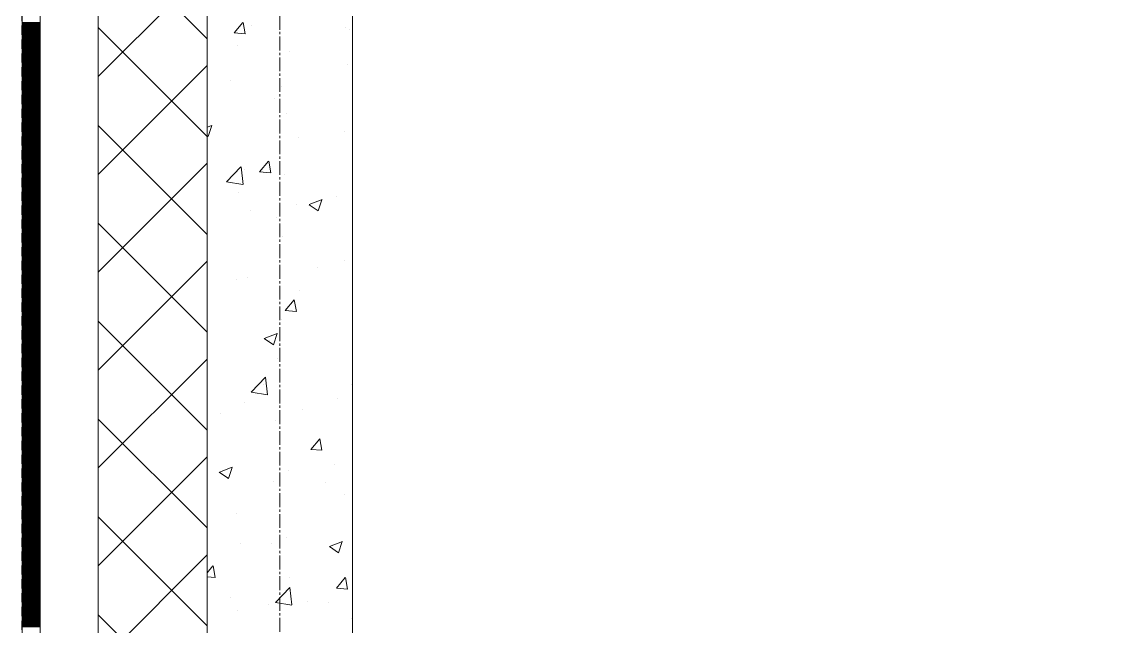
# Model space of a CAD drawing. Header units: millimetres. Extents: x 538266 to 1167394, y 114608 to 637157.
# Drawn here: x 828883 to 830399, y 187188 to 188021 of the extents above; entities that cross this region are included whole.
import ezdxf
from ezdxf.enums import TextEntityAlignment as Align

# ---------------------------------------------------------------- set-up
doc = ezdxf.new("R2010")
doc.units = ezdxf.units.MM
doc.linetypes.add('CENTER2', pattern=[28.575, 19.05, -3.175, 3.175, -3.175])
doc.linetypes.add('DASHED', pattern=[19.05, 12.7, -6.35])
doc.layers.get('Defpoints').update_dxf_attribs({"color": 140})
doc.layers.add('АР_Делит', color=120, linetype='Continuous', lineweight=0, plot=False)
for name, color, linetype, lineweight in [('АР_Стены ПЕНОблок', 52, 'Continuous', 20), ('АР_Тонкая', 254, 'Continuous', 5), ('АР_Утеплитель', 31, 'Continuous', 0), ('АР_Штриховка', 8, 'Continuous', 0)]:
    doc.layers.add(name, color=color, linetype=linetype, lineweight=lineweight)
doc.layers.add('РД_Оси_100', color=7, linetype='Continuous', lineweight=0, true_color=0x525252)
doc.styles.add('style1', font='ARIALN.TTF')

# ---------------------------------------------------------------- blocks, each defined once
blk = doc.blocks.new('2_этаж')
at = {"layer": 'АР_Стены ПЕНОблок', "color": 18, "linetype": 'Continuous', "lineweight": 20, "true_color": 0x000000}
for p, q in [((672773.6, 213213.2), (672773.6, 137013.2)), ((672973.6, 137013.2), (672973.6, 213213.2))]:
    blk.add_line(p, q, dxfattribs=at)
at = {"layer": 'АР_Тонкая', "color": 18, "linetype": 'Continuous', "lineweight": 5, "true_color": 0x000000}
for p, q in [((672518.6, 213213.2), (672518.6, 137013.2)), ((672543.6, 213213.2), (672543.6, 137013.2)), ((672543.6, 137013.2), (672543.6, 213213.2)), ((672623.6, 137013.2), (672623.6, 213213.2))]:
    blk.add_line(p, q, dxfattribs=at)
at = {"layer": 'АР_Утеплитель', "color": 18, "linetype": 'Continuous', "lineweight": 0, "true_color": 0x000000}
for p, q in [((672623.6, 213213.2), (672623.6, 137013.2)), ((672773.6, 137013.2), (672773.6, 213213.2))]:
    blk.add_line(p, q, dxfattribs=at)
at = {"layer": 'АР_Штриховка', "color": 18, "linetype": 'Continuous', "lineweight": 0, "true_color": 0x000000}
for p, q in [((672773.6, 187997.6), (672623.6, 188147.6)), ((672623.6, 187945.5), (672773.6, 188095.5)), ((672518.6, 188020), (672543.6, 188020)), ((672518.6, 188019), (672543.6, 188019)), ((672518.6, 188018), (672543.6, 188018)), ((672518.6, 188017), (672543.6, 188017)), ((672518.6, 188016), (672543.6, 188016)), ((672810.5, 188005.5), (672822.7, 188020.1)), ((672825.9, 188004.2), (672823, 188020.1)), ((672834.1, 188016.1), (672834.1, 188016.1)), ((672518.6, 188015), (672543.6, 188015)), ((672518.6, 188014), (672543.6, 188014)), ((672518.6, 188013), (672543.6, 188013)), ((672518.6, 188012), (672543.6, 188012)), ((672518.6, 188011), (672543.6, 188011)), ((672518.6, 188010), (672543.6, 188010)), ((672518.6, 188009), (672543.6, 188009)), ((672518.6, 188008), (672543.6, 188008)), ((672518.6, 188007), (672543.6, 188007)), ((672518.6, 188006), (672543.6, 188006)), ((672518.6, 188005), (672543.6, 188005)), ((672518.6, 188004), (672543.6, 188004)), ((672518.6, 188003), (672543.6, 188003)), ((672518.6, 188002), (672543.6, 188002)), ((672518.6, 188001), (672543.6, 188001)), ((672773.6, 187862.9), (672623.6, 188012.9)), ((672810.5, 188005.5), (672825.7, 188004.1)), ((672963.4, 188013.4), (672963.4, 188013.4)), ((672969.6, 188010.4), (672969.6, 188010.4)), ((672518.6, 188000), (672543.6, 188000)), ((672518.6, 187999), (672543.6, 187999)), ((672518.6, 187998), (672543.6, 187998)), ((672518.6, 187997), (672543.6, 187997)), ((672518.6, 187996), (672543.6, 187996)), ((672518.6, 187995), (672543.6, 187995)), ((672518.6, 187994), (672543.6, 187994)), ((672518.6, 187993), (672543.6, 187993)), ((672518.6, 187992), (672543.6, 187992)), ((672518.6, 187991), (672543.6, 187991)), ((672518.6, 187990), (672543.6, 187990)), ((672518.6, 187989), (672543.6, 187989)), ((672518.6, 187988), (672543.6, 187988)), ((672518.6, 187987), (672543.6, 187987)), ((672518.6, 187986), (672543.6, 187986)), ((672815.3, 187987.9), (672815.3, 187987.9)), ((672518.6, 187985), (672543.6, 187985)), ((672518.6, 187984), (672543.6, 187984)), ((672518.6, 187983), (672543.6, 187983)), ((672518.6, 187982), (672543.6, 187982)), ((672518.6, 187981), (672543.6, 187981)), ((672518.6, 187980), (672543.6, 187980)), ((672518.6, 187979), (672543.6, 187979)), ((672518.6, 187978), (672543.6, 187978)), ((672518.6, 187977), (672543.6, 187977)), ((672518.6, 187976), (672543.6, 187976)), ((672518.6, 187975), (672543.6, 187975)), ((672518.6, 187974), (672543.6, 187974)), ((672518.6, 187973), (672543.6, 187973)), ((672518.6, 187972), (672543.6, 187972)), ((672518.6, 187971), (672543.6, 187971)), ((672886.4, 187979.7), (672886.4, 187979.7)), ((672518.6, 187970), (672543.6, 187970)), ((672518.6, 187969), (672543.6, 187969)), ((672518.6, 187968), (672543.6, 187968)), ((672518.6, 187967), (672543.6, 187967)), ((672518.6, 187966), (672543.6, 187966)), ((672518.6, 187965), (672543.6, 187965)), ((672518.6, 187964), (672543.6, 187964)), ((672518.6, 187963), (672543.6, 187963)), ((672518.6, 187962), (672543.6, 187962)), ((672518.6, 187961), (672543.6, 187961)), ((672518.6, 187960), (672543.6, 187960)), ((672518.6, 187959), (672543.6, 187959)), ((672518.6, 187958), (672543.6, 187958)), ((672518.6, 187957), (672543.6, 187957)), ((672518.6, 187956), (672543.6, 187956)), ((672623.6, 187810.8), (672773.6, 187960.8)), ((672966.4, 187961.7), (672966.4, 187961.7)), ((672518.6, 187955), (672543.6, 187955)), ((672518.6, 187954), (672543.6, 187954)), ((672518.6, 187953), (672543.6, 187953)), ((672518.6, 187952), (672543.6, 187952)), ((672518.6, 187951), (672543.6, 187951)), ((672518.6, 187950), (672543.6, 187950)), ((672518.6, 187949), (672543.6, 187949)), ((672518.6, 187948), (672543.6, 187948)), ((672518.6, 187947), (672543.6, 187947)), ((672518.6, 187946), (672543.6, 187946)), ((672518.6, 187945), (672543.6, 187945)), ((672518.6, 187944), (672543.6, 187944)), ((672518.6, 187943), (672543.6, 187943)), ((672518.6, 187942), (672543.6, 187942)), ((672518.6, 187941), (672543.6, 187941)), ((672518.6, 187940), (672543.6, 187940)), ((672805.9, 187940.6), (672805.9, 187940.6)), ((672518.6, 187939), (672543.6, 187939)), ((672518.6, 187938), (672543.6, 187938)), ((672518.6, 187937), (672543.6, 187937)), ((672518.6, 187936), (672543.6, 187936)), ((672518.6, 187935), (672543.6, 187935)), ((672518.6, 187934), (672543.6, 187934)), ((672518.6, 187933), (672543.6, 187933)), ((672518.6, 187932), (672543.6, 187932)), ((672518.6, 187931), (672543.6, 187931)), ((672518.6, 187930), (672543.6, 187930)), ((672518.6, 187929), (672543.6, 187929)), ((672518.6, 187928), (672543.6, 187928)), ((672518.6, 187927), (672543.6, 187927)), ((672518.6, 187926), (672543.6, 187926)), ((672518.6, 187925), (672543.6, 187925)), ((672876.2, 187932.2), (672876.2, 187932.2)), ((672518.6, 187924), (672543.6, 187924)), ((672518.6, 187923), (672543.6, 187923)), ((672518.6, 187922), (672543.6, 187922)), ((672518.6, 187921), (672543.6, 187921)), ((672518.6, 187920), (672543.6, 187920)), ((672518.6, 187919), (672543.6, 187919)), ((672518.6, 187918), (672543.6, 187918)), ((672518.6, 187917), (672543.6, 187917)), ((672518.6, 187916), (672543.6, 187916)), ((672518.6, 187915), (672543.6, 187915)), ((672518.6, 187914), (672543.6, 187914)), ((672518.6, 187913), (672543.6, 187913)), ((672518.6, 187912), (672543.6, 187912)), ((672518.6, 187911), (672543.6, 187911)), ((672518.6, 187910), (672543.6, 187910)), ((672865.6, 187915.4), (672865.6, 187915.4)), ((672518.6, 187909), (672543.6, 187909)), ((672518.6, 187908), (672543.6, 187908)), ((672518.6, 187907), (672543.6, 187907)), ((672518.6, 187906), (672543.6, 187906)), ((672518.6, 187905), (672543.6, 187905)), ((672518.6, 187904), (672543.6, 187904)), ((672518.6, 187903), (672543.6, 187903)), ((672518.6, 187902), (672543.6, 187902)), ((672518.6, 187901), (672543.6, 187901)), ((672518.6, 187900), (672543.6, 187900)), ((672518.6, 187899), (672543.6, 187899)), ((672518.6, 187898), (672543.6, 187898)), ((672518.6, 187897), (672543.6, 187897)), ((672518.6, 187896), (672543.6, 187896)), ((672518.6, 187895), (672543.6, 187895)), ((672883.3, 187895.1), (672883.3, 187895.1)), ((672518.6, 187894), (672543.6, 187894)), ((672518.6, 187893), (672543.6, 187893)), ((672518.6, 187892), (672543.6, 187892)), ((672518.6, 187891), (672543.6, 187891)), ((672518.6, 187890), (672543.6, 187890)), ((672518.6, 187889), (672543.6, 187889)), ((672518.6, 187888), (672543.6, 187888)), ((672518.6, 187887), (672543.6, 187887)), ((672518.6, 187886), (672543.6, 187886)), ((672518.6, 187885), (672543.6, 187885)), ((672518.6, 187884), (672543.6, 187884)), ((672518.6, 187883), (672543.6, 187883)), ((672518.6, 187882), (672543.6, 187882)), ((672518.6, 187881), (672543.6, 187881)), ((672518.6, 187880), (672543.6, 187880)), ((672518.6, 187879), (672543.6, 187879)), ((672518.6, 187878), (672543.6, 187878)), ((672518.6, 187877), (672543.6, 187877)), ((672518.6, 187876), (672543.6, 187876)), ((672518.6, 187875), (672543.6, 187875)), ((672518.6, 187874), (672543.6, 187874)), ((672518.6, 187873), (672543.6, 187873)), ((672518.6, 187872), (672543.6, 187872)), ((672518.6, 187871), (672543.6, 187871)), ((672518.6, 187870), (672543.6, 187870)), ((672518.6, 187869), (672543.6, 187869)), ((672518.6, 187868), (672543.6, 187868)), ((672518.6, 187867), (672543.6, 187867)), ((672518.6, 187866), (672543.6, 187866)), ((672518.6, 187865), (672543.6, 187865)), ((672773.6, 187728.2), (672623.6, 187878.2)), ((672773.6, 187875.8), (672780.1, 187878.3)), ((672774.9, 187862.8), (672780, 187878.2)), ((672963.1, 187869.9), (672963.1, 187869.9)), ((672518.6, 187864), (672543.6, 187864)), ((672518.6, 187863), (672543.6, 187863)), ((672518.6, 187862), (672543.6, 187862)), ((672518.6, 187861), (672543.6, 187861)), ((672518.6, 187860), (672543.6, 187860)), ((672518.6, 187859), (672543.6, 187859)), ((672518.6, 187858), (672543.6, 187858)), ((672518.6, 187857), (672543.6, 187857)), ((672518.6, 187856), (672543.6, 187856)), ((672518.6, 187855), (672543.6, 187855)), ((672518.6, 187854), (672543.6, 187854)), ((672518.6, 187853), (672543.6, 187853)), ((672518.6, 187852), (672543.6, 187852)), ((672518.6, 187851), (672543.6, 187851)), ((672518.6, 187850), (672543.6, 187850)), ((672518.6, 187849), (672543.6, 187849)), ((672773.6, 187863.7), (672774.9, 187862.8)), ((672899.5, 187861.5), (672899.5, 187861.5)), ((672518.6, 187848), (672543.6, 187848)), ((672518.6, 187847), (672543.6, 187847)), ((672518.6, 187846), (672543.6, 187846)), ((672518.6, 187845), (672543.6, 187845)), ((672518.6, 187844), (672543.6, 187844)), ((672518.6, 187843), (672543.6, 187843)), ((672518.6, 187842), (672543.6, 187842)), ((672518.6, 187841), (672543.6, 187841)), ((672518.6, 187840), (672543.6, 187840)), ((672518.6, 187839), (672543.6, 187839)), ((672518.6, 187838), (672543.6, 187838)), ((672518.6, 187837), (672543.6, 187837)), ((672518.6, 187836), (672543.6, 187836)), ((672518.6, 187835), (672543.6, 187835)), ((672518.6, 187834), (672543.6, 187834)), ((672973.2, 187843.3), (672973.2, 187843.3)), ((672518.6, 187833), (672543.6, 187833)), ((672518.6, 187832), (672543.6, 187832)), ((672518.6, 187831), (672543.6, 187831)), ((672518.6, 187830), (672543.6, 187830)), ((672518.6, 187829), (672543.6, 187829)), ((672518.6, 187828), (672543.6, 187828)), ((672518.6, 187827), (672543.6, 187827)), ((672518.6, 187826), (672543.6, 187826)), ((672518.6, 187825), (672543.6, 187825)), ((672518.6, 187824), (672543.6, 187824)), ((672518.6, 187823), (672543.6, 187823)), ((672518.6, 187822), (672543.6, 187822)), ((672518.6, 187821), (672543.6, 187821)), ((672518.6, 187820), (672543.6, 187820)), ((672518.6, 187819), (672543.6, 187819)), ((672623.6, 187676.1), (672773.6, 187826.1)), ((672800.2, 187800.6), (672820, 187821.2)), ((672822.9, 187797.1), (672820.1, 187821.2)), ((672845.7, 187814.4), (672858, 187829)), ((672861.1, 187813.1), (672858.2, 187829.1)), ((672518.6, 187818), (672543.6, 187818)), ((672518.6, 187817), (672543.6, 187817)), ((672518.6, 187816), (672543.6, 187816)), ((672518.6, 187815), (672543.6, 187815)), ((672518.6, 187814), (672543.6, 187814)), ((672518.6, 187813), (672543.6, 187813)), ((672518.6, 187812), (672543.6, 187812)), ((672518.6, 187811), (672543.6, 187811)), ((672518.6, 187810), (672543.6, 187810)), ((672518.6, 187809), (672543.6, 187809)), ((672518.6, 187808), (672543.6, 187808)), ((672518.6, 187807), (672543.6, 187807)), ((672518.6, 187806), (672543.6, 187806)), ((672518.6, 187805), (672543.6, 187805)), ((672518.6, 187804), (672543.6, 187804)), ((672825, 187817.9), (672825, 187817.9)), ((672845.7, 187814.4), (672860.9, 187813.1)), ((672880.2, 187810.6), (672880.2, 187810.6)), ((672518.6, 187803), (672543.6, 187803)), ((672518.6, 187802), (672543.6, 187802)), ((672518.6, 187801), (672543.6, 187801)), ((672518.6, 187800), (672543.6, 187800)), ((672518.6, 187799), (672543.6, 187799)), ((672518.6, 187798), (672543.6, 187798)), ((672518.6, 187797), (672543.6, 187797)), ((672518.6, 187796), (672543.6, 187796)), ((672518.6, 187795), (672543.6, 187795)), ((672518.6, 187794), (672543.6, 187794)), ((672518.6, 187793), (672543.6, 187793)), ((672518.6, 187792), (672543.6, 187792)), ((672518.6, 187791), (672543.6, 187791)), ((672518.6, 187790), (672543.6, 187790)), ((672518.6, 187789), (672543.6, 187789)), ((672800.2, 187800.5), (672822.8, 187796.9)), ((672518.6, 187788), (672543.6, 187788)), ((672518.6, 187787), (672543.6, 187787)), ((672518.6, 187786), (672543.6, 187786)), ((672518.6, 187785), (672543.6, 187785)), ((672518.6, 187784), (672543.6, 187784)), ((672518.6, 187783), (672543.6, 187783)), ((672518.6, 187782), (672543.6, 187782)), ((672518.6, 187781), (672543.6, 187781)), ((672518.6, 187780), (672543.6, 187780)), ((672518.6, 187779), (672543.6, 187779)), ((672518.6, 187778), (672543.6, 187778)), ((672518.6, 187777), (672543.6, 187777)), ((672518.6, 187776), (672543.6, 187776)), ((672518.6, 187775), (672543.6, 187775)), ((672518.6, 187774), (672543.6, 187774)), ((672816.1, 187785.6), (672816.1, 187785.6)), ((672913.9, 187769.2), (672931.7, 187776.1)), ((672926.5, 187760.6), (672931.6, 187775.9)), ((672951.7, 187779.9), (672951.7, 187779.9)), ((672518.6, 187773), (672543.6, 187773)), ((672518.6, 187772), (672543.6, 187772)), ((672518.6, 187771), (672543.6, 187771)), ((672518.6, 187770), (672543.6, 187770)), ((672518.6, 187769), (672543.6, 187769)), ((672518.6, 187768), (672543.6, 187768)), ((672518.6, 187767), (672543.6, 187767)), ((672518.6, 187766), (672543.6, 187766)), ((672518.6, 187765), (672543.6, 187765)), ((672518.6, 187764), (672543.6, 187764)), ((672518.6, 187763), (672543.6, 187763)), ((672518.6, 187762), (672543.6, 187762)), ((672518.6, 187761), (672543.6, 187761)), ((672518.6, 187760), (672543.6, 187760)), ((672518.6, 187759), (672543.6, 187759)), ((672518.6, 187758), (672543.6, 187758)), ((672832.7, 187761.3), (672832.7, 187761.3)), ((672896.3, 187769.7), (672896.3, 187769.7)), ((672913.8, 187769.1), (672926.5, 187760.6)), ((672518.6, 187757), (672543.6, 187757)), ((672518.6, 187756), (672543.6, 187756)), ((672518.6, 187755), (672543.6, 187755)), ((672518.6, 187754), (672543.6, 187754)), ((672518.6, 187753), (672543.6, 187753)), ((672518.6, 187752), (672543.6, 187752)), ((672518.6, 187751), (672543.6, 187751)), ((672518.6, 187750), (672543.6, 187750)), ((672518.6, 187749), (672543.6, 187749)), ((672518.6, 187748), (672543.6, 187748)), ((672518.6, 187747), (672543.6, 187747)), ((672518.6, 187746), (672543.6, 187746)), ((672518.6, 187745), (672543.6, 187745)), ((672518.6, 187744), (672543.6, 187744)), ((672518.6, 187743), (672543.6, 187743)), ((672773.6, 187593.5), (672623.6, 187743.5)), ((672869.6, 187751.5), (672869.6, 187751.5)), ((672518.6, 187742), (672543.6, 187742)), ((672518.6, 187741), (672543.6, 187741)), ((672518.6, 187740), (672543.6, 187740)), ((672518.6, 187739), (672543.6, 187739)), ((672518.6, 187738), (672543.6, 187738)), ((672518.6, 187737), (672543.6, 187737)), ((672518.6, 187736), (672543.6, 187736)), ((672518.6, 187735), (672543.6, 187735)), ((672518.6, 187734), (672543.6, 187734)), ((672518.6, 187733), (672543.6, 187733)), ((672518.6, 187732), (672543.6, 187732)), ((672518.6, 187731), (672543.6, 187731)), ((672518.6, 187730), (672543.6, 187730)), ((672518.6, 187729), (672543.6, 187729)), ((672518.6, 187728), (672543.6, 187728)), ((672518.6, 187727), (672543.6, 187727)), ((672518.6, 187726), (672543.6, 187726)), ((672518.6, 187725), (672543.6, 187725)), ((672518.6, 187724), (672543.6, 187724)), ((672518.6, 187723), (672543.6, 187723)), ((672518.6, 187722), (672543.6, 187722)), ((672518.6, 187721), (672543.6, 187721)), ((672518.6, 187720), (672543.6, 187720)), ((672518.6, 187719), (672543.6, 187719)), ((672518.6, 187718), (672543.6, 187718)), ((672518.6, 187717), (672543.6, 187717)), ((672518.6, 187716), (672543.6, 187716)), ((672518.6, 187715), (672543.6, 187715)), ((672518.6, 187714), (672543.6, 187714)), ((672518.6, 187713), (672543.6, 187713)), ((672877.1, 187726), (672877.1, 187726)), ((672518.6, 187712), (672543.6, 187712)), ((672518.6, 187711), (672543.6, 187711)), ((672518.6, 187710), (672543.6, 187710)), ((672518.6, 187709), (672543.6, 187709)), ((672518.6, 187708), (672543.6, 187708)), ((672518.6, 187707), (672543.6, 187707)), ((672518.6, 187706), (672543.6, 187706)), ((672518.6, 187705), (672543.6, 187705)), ((672518.6, 187704), (672543.6, 187704)), ((672518.6, 187703), (672543.6, 187703)), ((672518.6, 187702), (672543.6, 187702)), ((672518.6, 187701), (672543.6, 187701)), ((672518.6, 187700), (672543.6, 187700)), ((672518.6, 187699), (672543.6, 187699)), ((672518.6, 187698), (672543.6, 187698)), ((672518.6, 187697), (672543.6, 187697)), ((672518.6, 187696), (672543.6, 187696)), ((672518.6, 187695), (672543.6, 187695)), ((672518.6, 187694), (672543.6, 187694)), ((672518.6, 187693), (672543.6, 187693)), ((672518.6, 187692), (672543.6, 187692)), ((672518.6, 187691), (672543.6, 187691)), ((672518.6, 187690), (672543.6, 187690)), ((672518.6, 187689), (672543.6, 187689)), ((672518.6, 187688), (672543.6, 187688)), ((672518.6, 187687), (672543.6, 187687)), ((672518.6, 187686), (672543.6, 187686)), ((672518.6, 187685), (672543.6, 187685)), ((672518.6, 187684), (672543.6, 187684)), ((672518.6, 187683), (672543.6, 187683)), ((672623.6, 187541.4), (672773.6, 187691.4)), ((672925.7, 187682.2), (672925.7, 187682.2)), ((672962.7, 187691.7), (672962.7, 187691.7)), ((672518.6, 187682), (672543.6, 187682)), ((672518.6, 187681), (672543.6, 187681)), ((672518.6, 187680), (672543.6, 187680)), ((672518.6, 187679), (672543.6, 187679)), ((672518.6, 187678), (672543.6, 187678)), ((672518.6, 187677), (672543.6, 187677)), ((672518.6, 187676), (672543.6, 187676)), ((672518.6, 187675), (672543.6, 187675)), ((672518.6, 187674), (672543.6, 187674)), ((672518.6, 187673), (672543.6, 187673)), ((672518.6, 187672), (672543.6, 187672)), ((672518.6, 187671), (672543.6, 187671)), ((672518.6, 187670), (672543.6, 187670)), ((672518.6, 187669), (672543.6, 187669)), ((672518.6, 187668), (672543.6, 187668)), ((672518.6, 187667), (672543.6, 187667)), ((672829.5, 187669.5), (672829.5, 187669.5)), ((672518.6, 187666), (672543.6, 187666)), ((672518.6, 187665), (672543.6, 187665)), ((672518.6, 187664), (672543.6, 187664)), ((672518.6, 187663), (672543.6, 187663)), ((672518.6, 187662), (672543.6, 187662)), ((672518.6, 187661), (672543.6, 187661)), ((672518.6, 187660), (672543.6, 187660)), ((672518.6, 187659), (672543.6, 187659)), ((672518.6, 187658), (672543.6, 187658)), ((672518.6, 187657), (672543.6, 187657)), ((672518.6, 187656), (672543.6, 187656)), ((672518.6, 187655), (672543.6, 187655)), ((672518.6, 187654), (672543.6, 187654)), ((672518.6, 187653), (672543.6, 187653)), ((672518.6, 187652), (672543.6, 187652)), ((672814.5, 187666.3), (672814.5, 187666.3)), ((672518.6, 187651), (672543.6, 187651)), ((672518.6, 187650), (672543.6, 187650)), ((672518.6, 187649), (672543.6, 187649)), ((672518.6, 187648), (672543.6, 187648)), ((672518.6, 187647), (672543.6, 187647)), ((672518.6, 187646), (672543.6, 187646)), ((672518.6, 187645), (672543.6, 187645)), ((672518.6, 187644), (672543.6, 187644)), ((672518.6, 187643), (672543.6, 187643)), ((672518.6, 187642), (672543.6, 187642)), ((672518.6, 187641), (672543.6, 187641)), ((672518.6, 187640), (672543.6, 187640)), ((672518.6, 187639), (672543.6, 187639)), ((672518.6, 187638), (672543.6, 187638)), ((672518.6, 187637), (672543.6, 187637)), ((672874, 187641.5), (672874, 187641.5)), ((672881, 187623.4), (672893.2, 187638)), ((672896.4, 187622.1), (672893.5, 187638)), ((672901.1, 187650.8), (672901.1, 187650.8)), ((672518.6, 187636), (672543.6, 187636)), ((672518.6, 187635), (672543.6, 187635)), ((672518.6, 187634), (672543.6, 187634)), ((672518.6, 187633), (672543.6, 187633)), ((672518.6, 187632), (672543.6, 187632)), ((672518.6, 187631), (672543.6, 187631)), ((672518.6, 187630), (672543.6, 187630)), ((672518.6, 187629), (672543.6, 187629)), ((672518.6, 187628), (672543.6, 187628)), ((672518.6, 187627), (672543.6, 187627)), ((672518.6, 187626), (672543.6, 187626)), ((672518.6, 187625), (672543.6, 187625)), ((672518.6, 187624), (672543.6, 187624)), ((672518.6, 187623), (672543.6, 187623)), ((672518.6, 187622), (672543.6, 187622)), ((672881, 187623.4), (672896.1, 187622)), ((672518.6, 187621), (672543.6, 187621)), ((672518.6, 187620), (672543.6, 187620)), ((672518.6, 187619), (672543.6, 187619)), ((672518.6, 187618), (672543.6, 187618)), ((672518.6, 187617), (672543.6, 187617)), ((672518.6, 187616), (672543.6, 187616)), ((672518.6, 187615), (672543.6, 187615)), ((672518.6, 187614), (672543.6, 187614)), ((672518.6, 187613), (672543.6, 187613)), ((672518.6, 187612), (672543.6, 187612)), ((672518.6, 187611), (672543.6, 187611)), ((672518.6, 187610), (672543.6, 187610)), ((672518.6, 187609), (672543.6, 187609)), ((672518.6, 187608), (672543.6, 187608)), ((672518.6, 187607), (672543.6, 187607)), ((672773.6, 187458.8), (672623.6, 187608.8)), ((672875.4, 187610.5), (672875.4, 187610.5)), ((672518.6, 187606), (672543.6, 187606)), ((672518.6, 187605), (672543.6, 187605)), ((672518.6, 187604), (672543.6, 187604)), ((672518.6, 187603), (672543.6, 187603)), ((672518.6, 187602), (672543.6, 187602)), ((672518.6, 187601), (672543.6, 187601)), ((672518.6, 187600), (672543.6, 187600)), ((672518.6, 187599), (672543.6, 187599)), ((672518.6, 187598), (672543.6, 187598)), ((672518.6, 187597), (672543.6, 187597)), ((672518.6, 187596), (672543.6, 187596)), ((672518.6, 187595), (672543.6, 187595)), ((672518.6, 187594), (672543.6, 187594)), ((672518.6, 187593), (672543.6, 187593)), ((672518.6, 187592), (672543.6, 187592)), ((672852.1, 187585.1), (672869.9, 187591.9)), ((672864.7, 187576.4), (672869.8, 187591.7)), ((672518.6, 187591), (672543.6, 187591)), ((672518.6, 187590), (672543.6, 187590)), ((672518.6, 187589), (672543.6, 187589)), ((672518.6, 187588), (672543.6, 187588)), ((672518.6, 187587), (672543.6, 187587)), ((672518.6, 187586), (672543.6, 187586)), ((672518.6, 187585), (672543.6, 187585)), ((672518.6, 187584), (672543.6, 187584)), ((672518.6, 187583), (672543.6, 187583)), ((672518.6, 187582), (672543.6, 187582)), ((672518.6, 187581), (672543.6, 187581)), ((672518.6, 187580), (672543.6, 187580)), ((672518.6, 187579), (672543.6, 187579)), ((672518.6, 187578), (672543.6, 187578)), ((672518.6, 187577), (672543.6, 187577)), ((672852, 187584.9), (672864.7, 187576.4)), ((672858.9, 187582), (672858.9, 187582)), ((672518.6, 187576), (672543.6, 187576)), ((672518.6, 187575), (672543.6, 187575)), ((672518.6, 187574), (672543.6, 187574)), ((672518.6, 187573), (672543.6, 187573)), ((672518.6, 187572), (672543.6, 187572)), ((672518.6, 187571), (672543.6, 187571)), ((672518.6, 187570), (672543.6, 187570)), ((672518.6, 187569), (672543.6, 187569)), ((672518.6, 187568), (672543.6, 187568)), ((672518.6, 187567), (672543.6, 187567)), ((672518.6, 187566), (672543.6, 187566)), ((672518.6, 187565), (672543.6, 187565)), ((672518.6, 187564), (672543.6, 187564)), ((672518.6, 187563), (672543.6, 187563)), ((672518.6, 187562), (672543.6, 187562)), ((672518.6, 187561), (672543.6, 187561)), ((672518.6, 187560), (672543.6, 187560)), ((672518.6, 187559), (672543.6, 187559)), ((672518.6, 187558), (672543.6, 187558)), ((672518.6, 187557), (672543.6, 187557)), ((672518.6, 187556), (672543.6, 187556)), ((672518.6, 187555), (672543.6, 187555)), ((672518.6, 187554), (672543.6, 187554)), ((672518.6, 187553), (672543.6, 187553)), ((672518.6, 187552), (672543.6, 187552)), ((672518.6, 187551), (672543.6, 187551)), ((672518.6, 187550), (672543.6, 187550)), ((672518.6, 187549), (672543.6, 187549)), ((672518.6, 187548), (672543.6, 187548)), ((672518.6, 187547), (672543.6, 187547)), ((672518.6, 187546), (672543.6, 187546)), ((672623.6, 187406.7), (672773.6, 187556.7)), ((672870.9, 187556.9), (672870.9, 187556.9)), ((672518.6, 187545), (672543.6, 187545)), ((672518.6, 187544), (672543.6, 187544)), ((672518.6, 187543), (672543.6, 187543)), ((672518.6, 187542), (672543.6, 187542)), ((672518.6, 187541), (672543.6, 187541)), ((672518.6, 187540), (672543.6, 187540)), ((672518.6, 187539), (672543.6, 187539)), ((672518.6, 187538), (672543.6, 187538)), ((672518.6, 187537), (672543.6, 187537)), ((672518.6, 187536), (672543.6, 187536)), ((672518.6, 187535), (672543.6, 187535)), ((672518.6, 187534), (672543.6, 187534)), ((672518.6, 187533), (672543.6, 187533)), ((672518.6, 187532), (672543.6, 187532)), ((672518.6, 187531), (672543.6, 187531)), ((672833.9, 187511.1), (672853.7, 187531.7)), ((672856.5, 187507.6), (672853.7, 187531.7)), ((672518.6, 187530), (672543.6, 187530)), ((672518.6, 187529), (672543.6, 187529)), ((672518.6, 187528), (672543.6, 187528)), ((672518.6, 187527), (672543.6, 187527)), ((672518.6, 187526), (672543.6, 187526)), ((672518.6, 187525), (672543.6, 187525)), ((672518.6, 187524), (672543.6, 187524)), ((672518.6, 187523), (672543.6, 187523)), ((672518.6, 187522), (672543.6, 187522)), ((672518.6, 187521), (672543.6, 187521)), ((672518.6, 187520), (672543.6, 187520)), ((672518.6, 187519), (672543.6, 187519)), ((672518.6, 187518), (672543.6, 187518)), ((672518.6, 187517), (672543.6, 187517)), ((672518.6, 187516), (672543.6, 187516)), ((672851.7, 187521), (672851.7, 187521)), ((672972.4, 187521.7), (672972.4, 187521.7)), ((672518.6, 187515), (672543.6, 187515)), ((672518.6, 187514), (672543.6, 187514)), ((672518.6, 187513), (672543.6, 187513)), ((672518.6, 187512), (672543.6, 187512)), ((672518.6, 187511), (672543.6, 187511)), ((672518.6, 187510), (672543.6, 187510)), ((672518.6, 187509), (672543.6, 187509)), ((672518.6, 187508), (672543.6, 187508)), ((672518.6, 187507), (672543.6, 187507)), ((672518.6, 187506), (672543.6, 187506)), ((672518.6, 187505), (672543.6, 187505)), ((672518.6, 187504), (672543.6, 187504)), ((672518.6, 187503), (672543.6, 187503)), ((672518.6, 187502), (672543.6, 187502)), ((672518.6, 187501), (672543.6, 187501)), ((672833.9, 187511), (672856.5, 187507.5)), ((672952.5, 187502.9), (672952.5, 187502.9)), ((672518.6, 187500), (672543.6, 187500)), ((672518.6, 187499), (672543.6, 187499)), ((672518.6, 187498), (672543.6, 187498)), ((672518.6, 187497), (672543.6, 187497)), ((672518.6, 187496), (672543.6, 187496)), ((672518.6, 187495), (672543.6, 187495)), ((672518.6, 187494), (672543.6, 187494)), ((672518.6, 187493), (672543.6, 187493)), ((672518.6, 187492), (672543.6, 187492)), ((672518.6, 187491), (672543.6, 187491)), ((672518.6, 187490), (672543.6, 187490)), ((672518.6, 187489), (672543.6, 187489)), ((672518.6, 187488), (672543.6, 187488)), ((672518.6, 187487), (672543.6, 187487)), ((672518.6, 187486), (672543.6, 187486)), ((672824.3, 187496.2), (672824.3, 187496.2)), ((672905.2, 187486.9), (672905.2, 187486.9)), ((672518.6, 187485), (672543.6, 187485)), ((672518.6, 187484), (672543.6, 187484)), ((672518.6, 187483), (672543.6, 187483)), ((672518.6, 187482), (672543.6, 187482)), ((672518.6, 187481), (672543.6, 187481)), ((672518.6, 187480), (672543.6, 187480)), ((672518.6, 187479), (672543.6, 187479)), ((672518.6, 187478), (672543.6, 187478)), ((672518.6, 187477), (672543.6, 187477)), ((672518.6, 187476), (672543.6, 187476)), ((672518.6, 187475), (672543.6, 187475)), ((672518.6, 187474), (672543.6, 187474)), ((672518.6, 187473), (672543.6, 187473)), ((672518.6, 187472), (672543.6, 187472)), ((672518.6, 187471), (672543.6, 187471)), ((672518.6, 187470), (672543.6, 187470)), ((672773.6, 187324.1), (672623.6, 187474.1)), ((672792, 187481.8), (672792, 187481.8)), ((672867.9, 187472.3), (672867.9, 187472.3)), ((672518.6, 187469), (672543.6, 187469)), ((672518.6, 187468), (672543.6, 187468)), ((672518.6, 187467), (672543.6, 187467)), ((672518.6, 187466), (672543.6, 187466)), ((672518.6, 187465), (672543.6, 187465)), ((672518.6, 187464), (672543.6, 187464)), ((672518.6, 187463), (672543.6, 187463)), ((672518.6, 187462), (672543.6, 187462)), ((672518.6, 187461), (672543.6, 187461)), ((672518.6, 187460), (672543.6, 187460)), ((672518.6, 187459), (672543.6, 187459)), ((672518.6, 187458), (672543.6, 187458)), ((672518.6, 187457), (672543.6, 187457)), ((672518.6, 187456), (672543.6, 187456)), ((672518.6, 187455), (672543.6, 187455)), ((672518.6, 187454), (672543.6, 187454)), ((672518.6, 187453), (672543.6, 187453)), ((672518.6, 187452), (672543.6, 187452)), ((672518.6, 187451), (672543.6, 187451)), ((672518.6, 187450), (672543.6, 187450)), ((672518.6, 187449), (672543.6, 187449)), ((672518.6, 187448), (672543.6, 187448)), ((672518.6, 187447), (672543.6, 187447)), ((672518.6, 187446), (672543.6, 187446)), ((672518.6, 187445), (672543.6, 187445)), ((672518.6, 187444), (672543.6, 187444)), ((672518.6, 187443), (672543.6, 187443)), ((672518.6, 187442), (672543.6, 187442)), ((672518.6, 187441), (672543.6, 187441)), ((672518.6, 187440), (672543.6, 187440)), ((672916.2, 187432.3), (672928.5, 187446.9)), ((672931.6, 187431), (672928.7, 187446.9)), ((672518.6, 187439), (672543.6, 187439)), ((672518.6, 187438), (672543.6, 187438)), ((672518.6, 187437), (672543.6, 187437)), ((672518.6, 187436), (672543.6, 187436)), ((672518.6, 187435), (672543.6, 187435)), ((672518.6, 187434), (672543.6, 187434)), ((672518.6, 187433), (672543.6, 187433)), ((672518.6, 187432), (672543.6, 187432)), ((672518.6, 187431), (672543.6, 187431)), ((672518.6, 187430), (672543.6, 187430)), ((672518.6, 187429), (672543.6, 187429)), ((672518.6, 187428), (672543.6, 187428)), ((672518.6, 187427), (672543.6, 187427)), ((672518.6, 187426), (672543.6, 187426)), ((672518.6, 187425), (672543.6, 187425)), ((672916.2, 187432.3), (672931.4, 187431)), ((672518.6, 187424), (672543.6, 187424)), ((672518.6, 187423), (672543.6, 187423)), ((672518.6, 187422), (672543.6, 187422)), ((672518.6, 187421), (672543.6, 187421)), ((672518.6, 187420), (672543.6, 187420)), ((672518.6, 187419), (672543.6, 187419)), ((672518.6, 187418), (672543.6, 187418)), ((672518.6, 187417), (672543.6, 187417)), ((672518.6, 187416), (672543.6, 187416)), ((672518.6, 187415), (672543.6, 187415)), ((672518.6, 187414), (672543.6, 187414)), ((672518.6, 187413), (672543.6, 187413)), ((672518.6, 187412), (672543.6, 187412)), ((672518.6, 187411), (672543.6, 187411)), ((672518.6, 187410), (672543.6, 187410)), ((672623.6, 187272), (672773.6, 187422)), ((672949.2, 187411.1), (672949.2, 187411.1)), ((672518.6, 187409), (672543.6, 187409)), ((672518.6, 187408), (672543.6, 187408)), ((672518.6, 187407), (672543.6, 187407)), ((672518.6, 187406), (672543.6, 187406)), ((672518.6, 187405), (672543.6, 187405)), ((672518.6, 187404), (672543.6, 187404)), ((672518.6, 187403), (672543.6, 187403)), ((672518.6, 187402), (672543.6, 187402)), ((672518.6, 187401), (672543.6, 187401)), ((672518.6, 187400), (672543.6, 187400)), ((672518.6, 187399), (672543.6, 187399)), ((672518.6, 187398), (672543.6, 187398)), ((672518.6, 187397), (672543.6, 187397)), ((672518.6, 187396), (672543.6, 187396)), ((672518.6, 187395), (672543.6, 187395)), ((672790.2, 187400.7), (672802.9, 187392.2)), ((672790.3, 187400.9), (672808.1, 187407.7)), ((672802.9, 187392.2), (672808, 187407.5)), ((672885.6, 187402.8), (672885.6, 187402.8)), ((672518.6, 187394), (672543.6, 187394)), ((672518.6, 187393), (672543.6, 187393)), ((672518.6, 187392), (672543.6, 187392)), ((672518.6, 187391), (672543.6, 187391)), ((672518.6, 187390), (672543.6, 187390)), ((672518.6, 187389), (672543.6, 187389)), ((672518.6, 187388), (672543.6, 187388)), ((672518.6, 187387), (672543.6, 187387)), ((672518.6, 187386), (672543.6, 187386)), ((672518.6, 187385), (672543.6, 187385)), ((672518.6, 187384), (672543.6, 187384)), ((672518.6, 187383), (672543.6, 187383)), ((672518.6, 187382), (672543.6, 187382)), ((672518.6, 187381), (672543.6, 187381)), ((672518.6, 187380), (672543.6, 187380)), ((672518.6, 187379), (672543.6, 187379)), ((672801.2, 187391.9), (672801.2, 187391.9)), ((672864.8, 187387.8), (672864.8, 187387.8)), ((672936.7, 187386.2), (672936.7, 187386.2)), ((672518.6, 187378), (672543.6, 187378)), ((672518.6, 187377), (672543.6, 187377)), ((672518.6, 187376), (672543.6, 187376)), ((672518.6, 187375), (672543.6, 187375)), ((672518.6, 187374), (672543.6, 187374)), ((672518.6, 187373), (672543.6, 187373)), ((672518.6, 187372), (672543.6, 187372)), ((672518.6, 187371), (672543.6, 187371)), ((672518.6, 187370), (672543.6, 187370)), ((672518.6, 187369), (672543.6, 187369)), ((672518.6, 187368), (672543.6, 187368)), ((672518.6, 187367), (672543.6, 187367)), ((672518.6, 187366), (672543.6, 187366)), ((672518.6, 187365), (672543.6, 187365)), ((672518.6, 187364), (672543.6, 187364)), ((672961.9, 187370.1), (672961.9, 187370.1)), ((672518.6, 187363), (672543.6, 187363)), ((672518.6, 187362), (672543.6, 187362)), ((672518.6, 187361), (672543.6, 187361)), ((672518.6, 187360), (672543.6, 187360)), ((672518.6, 187359), (672543.6, 187359)), ((672518.6, 187358), (672543.6, 187358)), ((672518.6, 187357), (672543.6, 187357)), ((672518.6, 187356), (672543.6, 187356)), ((672518.6, 187355), (672543.6, 187355)), ((672518.6, 187354), (672543.6, 187354)), ((672518.6, 187353), (672543.6, 187353)), ((672518.6, 187352), (672543.6, 187352)), ((672518.6, 187351), (672543.6, 187351)), ((672518.6, 187350), (672543.6, 187350)), ((672518.6, 187349), (672543.6, 187349)), ((672518.6, 187348), (672543.6, 187348)), ((672518.6, 187347), (672543.6, 187347)), ((672518.6, 187346), (672543.6, 187346)), ((672518.6, 187345), (672543.6, 187345)), ((672518.6, 187344), (672543.6, 187344)), ((672518.6, 187343), (672543.6, 187343)), ((672518.6, 187342), (672543.6, 187342)), ((672518.6, 187341), (672543.6, 187341)), ((672518.6, 187340), (672543.6, 187340)), ((672518.6, 187339), (672543.6, 187339)), ((672518.6, 187338), (672543.6, 187338)), ((672518.6, 187337), (672543.6, 187337)), ((672518.6, 187336), (672543.6, 187336)), ((672518.6, 187335), (672543.6, 187335)), ((672518.6, 187334), (672543.6, 187334)), ((672773.6, 187189.4), (672623.6, 187339.4)), ((672813.8, 187344.7), (672813.8, 187344.7)), ((672518.6, 187333), (672543.6, 187333)), ((672518.6, 187332), (672543.6, 187332)), ((672518.6, 187331), (672543.6, 187331)), ((672518.6, 187330), (672543.6, 187330)), ((672518.6, 187329), (672543.6, 187329)), ((672518.6, 187328), (672543.6, 187328)), ((672518.6, 187327), (672543.6, 187327)), ((672518.6, 187326), (672543.6, 187326)), ((672518.6, 187325), (672543.6, 187325)), ((672518.6, 187324), (672543.6, 187324)), ((672518.6, 187323), (672543.6, 187323)), ((672518.6, 187322), (672543.6, 187322)), ((672518.6, 187321), (672543.6, 187321)), ((672518.6, 187320), (672543.6, 187320)), ((672518.6, 187319), (672543.6, 187319)), ((672518.6, 187318), (672543.6, 187318)), ((672518.6, 187317), (672543.6, 187317)), ((672518.6, 187316), (672543.6, 187316)), ((672518.6, 187315), (672543.6, 187315)), ((672518.6, 187314), (672543.6, 187314)), ((672518.6, 187313), (672543.6, 187313)), ((672518.6, 187312), (672543.6, 187312)), ((672518.6, 187311), (672543.6, 187311)), ((672518.6, 187310), (672543.6, 187310)), ((672518.6, 187309), (672543.6, 187309)), ((672518.6, 187308), (672543.6, 187308)), ((672518.6, 187307), (672543.6, 187307)), ((672518.6, 187306), (672543.6, 187306)), ((672518.6, 187305), (672543.6, 187305)), ((672518.6, 187304), (672543.6, 187304)), ((672861.7, 187303.2), (672861.7, 187303.2)), ((672882.4, 187311), (672882.4, 187311)), ((672941.9, 187298.6), (672959.7, 187305.4)), ((672954.5, 187289.9), (672959.6, 187305.3)), ((672518.6, 187303), (672543.6, 187303)), ((672518.6, 187302), (672543.6, 187302)), ((672518.6, 187301), (672543.6, 187301)), ((672518.6, 187300), (672543.6, 187300)), ((672518.6, 187299), (672543.6, 187299)), ((672518.6, 187298), (672543.6, 187298)), ((672518.6, 187297), (672543.6, 187297)), ((672518.6, 187296), (672543.6, 187296)), ((672518.6, 187295), (672543.6, 187295)), ((672518.6, 187294), (672543.6, 187294)), ((672518.6, 187293), (672543.6, 187293)), ((672518.6, 187292), (672543.6, 187292)), ((672518.6, 187291), (672543.6, 187291)), ((672518.6, 187290), (672543.6, 187290)), ((672518.6, 187289), (672543.6, 187289)), ((672518.6, 187288), (672543.6, 187288)), ((672818.8, 187302.6), (672818.8, 187302.6)), ((672874.7, 187288.9), (672874.7, 187288.9)), ((672941.8, 187298.4), (672954.5, 187289.9)), ((672518.6, 187287), (672543.6, 187287)), ((672518.6, 187286), (672543.6, 187286)), ((672518.6, 187285), (672543.6, 187285)), ((672518.6, 187284), (672543.6, 187284)), ((672518.6, 187283), (672543.6, 187283)), ((672518.6, 187282), (672543.6, 187282)), ((672518.6, 187281), (672543.6, 187281)), ((672518.6, 187280), (672543.6, 187280)), ((672518.6, 187279), (672543.6, 187279)), ((672518.6, 187278), (672543.6, 187278)), ((672518.6, 187277), (672543.6, 187277)), ((672518.6, 187276), (672543.6, 187276)), ((672518.6, 187275), (672543.6, 187275)), ((672518.6, 187274), (672543.6, 187274)), ((672518.6, 187273), (672543.6, 187273)), ((672623.6, 187137.3), (672773.6, 187287.3)), ((672518.6, 187272), (672543.6, 187272)), ((672518.6, 187271), (672543.6, 187271)), ((672518.6, 187270), (672543.6, 187270)), ((672518.6, 187269), (672543.6, 187269)), ((672518.6, 187268), (672543.6, 187268)), ((672518.6, 187267), (672543.6, 187267)), ((672518.6, 187266), (672543.6, 187266)), ((672518.6, 187265), (672543.6, 187265)), ((672518.6, 187264), (672543.6, 187264)), ((672518.6, 187263), (672543.6, 187263)), ((672518.6, 187262), (672543.6, 187262)), ((672518.6, 187261), (672543.6, 187261)), ((672518.6, 187260), (672543.6, 187260)), ((672518.6, 187259), (672543.6, 187259)), ((672518.6, 187258), (672543.6, 187258)), ((672773.6, 187262.3), (672781.5, 187271.8)), ((672784.7, 187255.9), (672781.8, 187271.8)), ((672518.6, 187257), (672543.6, 187257)), ((672518.6, 187256), (672543.6, 187256)), ((672518.6, 187255), (672543.6, 187255)), ((672518.6, 187254), (672543.6, 187254)), ((672518.6, 187253), (672543.6, 187253)), ((672518.6, 187252), (672543.6, 187252)), ((672518.6, 187251), (672543.6, 187251)), ((672518.6, 187250), (672543.6, 187250)), ((672518.6, 187249), (672543.6, 187249)), ((672518.6, 187248), (672543.6, 187248)), ((672518.6, 187247), (672543.6, 187247)), ((672518.6, 187246), (672543.6, 187246)), ((672518.6, 187245), (672543.6, 187245)), ((672518.6, 187244), (672543.6, 187244)), ((672518.6, 187243), (672543.6, 187243)), ((672773.6, 187256.8), (672784.4, 187255.9)), ((672887.3, 187256.4), (672887.3, 187256.4)), ((672951.4, 187241.3), (672963.7, 187255.8)), ((672966.9, 187240), (672963.9, 187255.9)), ((672518.6, 187242), (672543.6, 187242)), ((672518.6, 187241), (672543.6, 187241)), ((672518.6, 187240), (672543.6, 187240)), ((672518.6, 187239), (672543.6, 187239)), ((672518.6, 187238), (672543.6, 187238)), ((672518.6, 187237), (672543.6, 187237)), ((672518.6, 187236), (672543.6, 187236)), ((672518.6, 187235), (672543.6, 187235)), ((672518.6, 187234), (672543.6, 187234)), ((672518.6, 187233), (672543.6, 187233)), ((672518.6, 187232), (672543.6, 187232)), ((672518.6, 187231), (672543.6, 187231)), ((672518.6, 187230), (672543.6, 187230)), ((672518.6, 187229), (672543.6, 187229)), ((672518.6, 187228), (672543.6, 187228)), ((672805.2, 187228), (672805.2, 187228)), ((672867.5, 187221.6), (672887.3, 187242.2)), ((672890.2, 187218.1), (672887.4, 187242.3)), ((672951.4, 187241.2), (672966.6, 187239.9)), ((672518.6, 187227), (672543.6, 187227)), ((672518.6, 187226), (672543.6, 187226)), ((672518.6, 187225), (672543.6, 187225)), ((672518.6, 187224), (672543.6, 187224)), ((672518.6, 187223), (672543.6, 187223)), ((672518.6, 187222), (672543.6, 187222)), ((672518.6, 187221), (672543.6, 187221)), ((672518.6, 187220), (672543.6, 187220)), ((672518.6, 187219), (672543.6, 187219)), ((672518.6, 187218), (672543.6, 187218)), ((672518.6, 187217), (672543.6, 187217)), ((672518.6, 187216), (672543.6, 187216)), ((672518.6, 187215), (672543.6, 187215)), ((672518.6, 187214), (672543.6, 187214)), ((672518.6, 187213), (672543.6, 187213)), ((672858.6, 187218.7), (672858.6, 187218.7)), ((672867.6, 187221.5), (672890.2, 187218)), ((672911.8, 187223.4), (672911.8, 187223.4)), ((672940.8, 187222.2), (672940.8, 187222.2)), ((672518.6, 187212), (672543.6, 187212)), ((672518.6, 187211), (672543.6, 187211)), ((672518.6, 187210), (672543.6, 187210)), ((672518.6, 187209), (672543.6, 187209)), ((672518.6, 187208), (672543.6, 187208)), ((672518.6, 187207), (672543.6, 187207)), ((672518.6, 187206), (672543.6, 187206)), ((672518.6, 187205), (672543.6, 187205)), ((672518.6, 187204), (672543.6, 187204)), ((672518.6, 187203), (672543.6, 187203)), ((672518.6, 187202), (672543.6, 187202)), ((672518.6, 187201), (672543.6, 187201)), ((672518.6, 187200), (672543.6, 187200)), ((672518.6, 187199), (672543.6, 187199)), ((672518.6, 187198), (672543.6, 187198)), ((672773.6, 187054.7), (672623.6, 187204.7)), ((672815.6, 187210.8), (672815.6, 187210.8)), ((672971.7, 187200), (672971.7, 187200)), ((672518.6, 187197), (672543.6, 187197)), ((672518.6, 187196), (672543.6, 187196)), ((672518.6, 187195), (672543.6, 187195)), ((672518.6, 187194), (672543.6, 187194)), ((672518.6, 187193), (672543.6, 187193)), ((672518.6, 187192), (672543.6, 187192)), ((672518.6, 187191), (672543.6, 187191)), ((672518.6, 187190), (672543.6, 187190)), ((672518.6, 187189), (672543.6, 187189)), ((672518.6, 187188), (672543.6, 187188))]:
    blk.add_line(p, q, dxfattribs=at)
at = {"layer": 'Defpoints', "color": 18, "true_color": 0x000000, "style": 'style1'}
for p in [(677970.6, 219836.4), (678101.2, 211681.4)]:
    blk.add_attdef('АР-ПОМЕЩЕНИЕ:НАИМЕНОВАНИЕ', text='', height=100, dxfattribs=at).set_placement(p, align=Align.MIDDLE)
blk = doc.blocks.new('СОШ_2200_АР_ОСИ_М100_28.05.24')
at = {"layer": 'АР_Делит', "color": 251, "linetype": 'DASHED', "true_color": 0x636466}
blk.add_lwpolyline([(114955, 135155), (114955, -355), (93595.036, -355), (93595.036, 13855), (94145, 13855), (94145, 68320), (66055, 68320), (66055, 13857.73), (83455, 13857.73), (83455, -355), (45245, -355), (45245, 13145), (44695, 13145), (44695, 26755), (45245, 26755), (45245, 68320), (20455, 68320), (20455, 26755), (27955, 26755), (27955, 13145), (-355, 13145), (-355, 100855)], dxfattribs=at)
at = {"layer": 'РД_Оси_100', "color": 251, "linetype": 'CENTER2', "true_color": 0x636466}
blk.add_line((0, -6155), (0, 139938.679), dxfattribs=at)

msp = doc.modelspace()

# ---------------------------------------------------------------- block references
msp.add_blockref('2_этаж', (156364.3, 0))
at = {"layer": 'РД_Оси_100'}
msp.add_blockref('СОШ_2200_АР_ОСИ_М100_28.05.24', (829237.8, 122413.2), dxfattribs=at)

doc.saveas('drawing.dxf')
